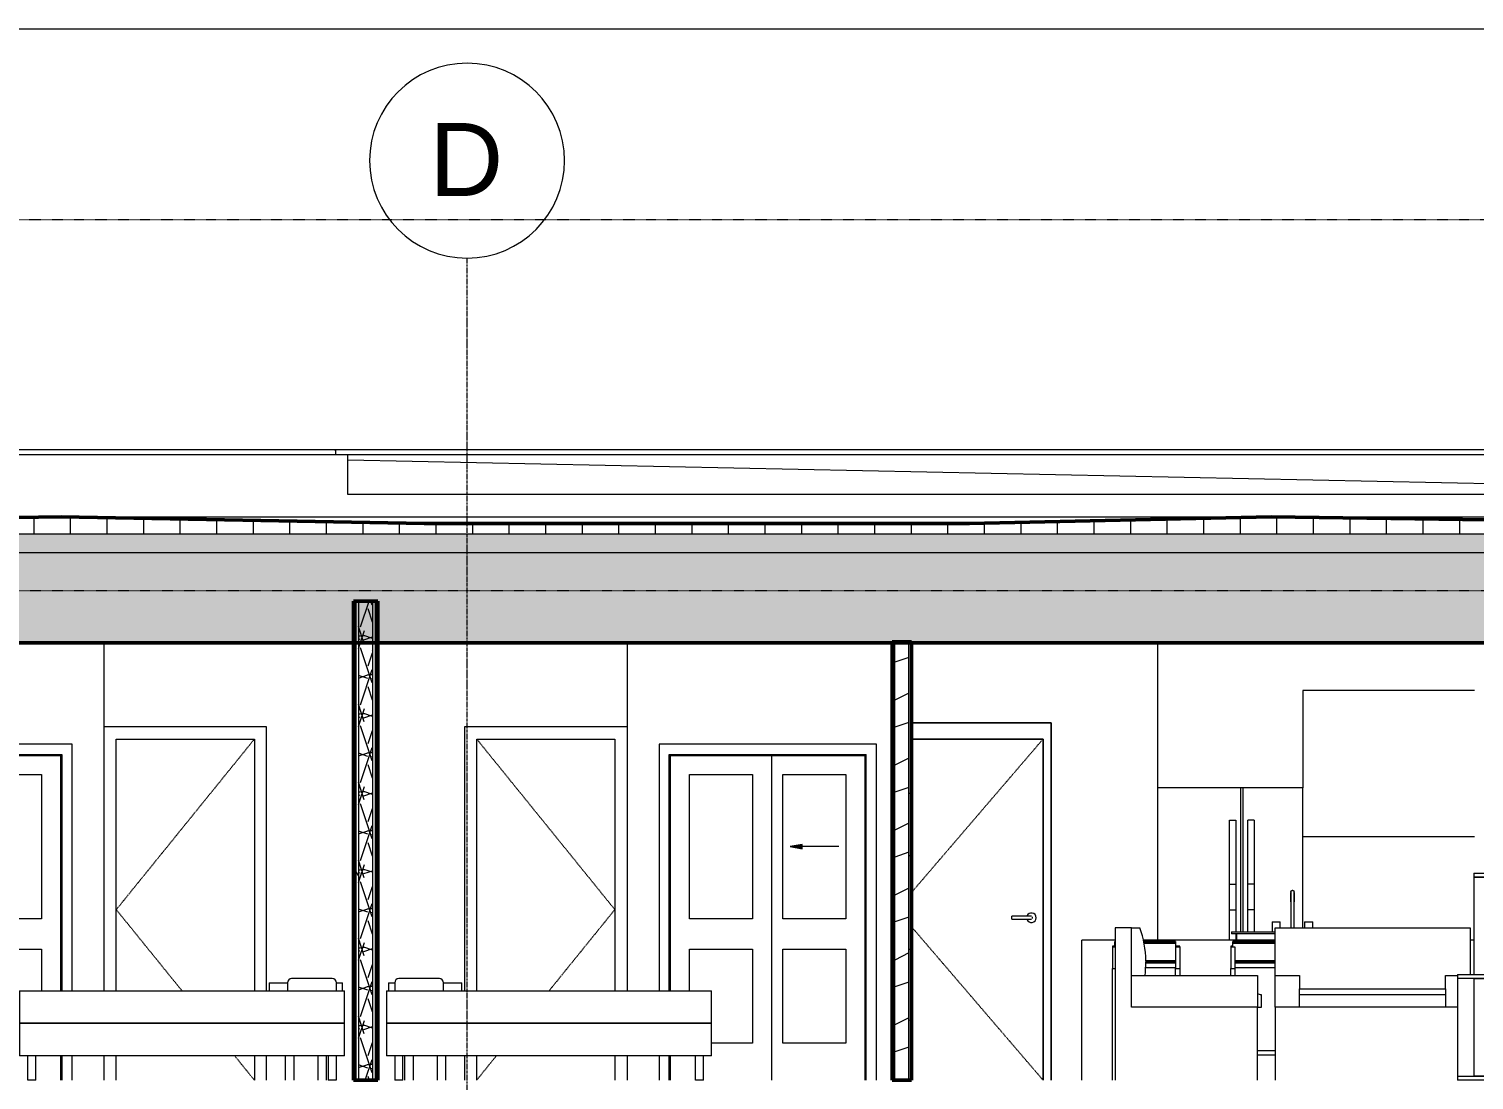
# Model space of a CAD drawing. Header units: inches. Extents: x -4169 to 1833, y -300 to 585.
# Drawn here: x 361.7 to 717.5, y 268 to 527 of the extents above; entities that cross this region are included whole.
import ezdxf

# ---------------------------------------------------------------- set-up
doc = ezdxf.new("R2010")
doc.units = ezdxf.units.IN
doc.header["$MEASUREMENT"] = 0
for name, pattern in [('Aligning Line 1_8_', [0.25, 0.125, -0.125]), ('Dash 1_16_', [0.125, 0.0625, -0.0625]), ('Grid Line 1_2_', [0.875, 0.5, -0.125, 0.125, -0.125])]:
    doc.linetypes.add(name, pattern=pattern)
for name, color, linetype, lineweight in [('0-4', 7, 'Continuous', 9), ('0-7', 130, 'Continuous', 5), ('A-DETL-GENF-1', 92, 'Continuous', 13), ('A-DETL-GENF-2', 7, 'Continuous', 9), ('A-DOOR-3', 7, 'Continuous', 9), ('A-DOOR-4', 7, 'Dash 1_16_', 9), ('A-DOOR-FRAM-1', 7, 'Continuous', 9), ('A-FLOR-LEVL-1', 51, 'Grid Line 1_2_', 9), ('A-ROOF', 132, 'Continuous', 13), ('A-ROOF-1', 132, 'Continuous', 50), ('A-ROOF-PATT-1', 132, 'Continuous', 9), ('A-WALL', 113, 'Continuous', 13), ('A-WALL-1', 250, 'Continuous', 50), ('A-WALL-2', 10, 'Continuous', 13), ('A-WALL-PATT-1', 7, 'Continuous', 9), ('A-WALL-PATT-2', 253, 'Continuous', 9), ('G-ANNO-SYMB', 111, 'Aligning Line 1_8_', 9), ('G-ANNO-SYMB-1', 254, 'Aligning Line 1_8_', 9), ('G-ANNO-SYMB-2', 147, 'Aligning Line 1_8_', 9), ('I-FURN', 30, 'Continuous', 9), ('I-FURN-1', 7, 'Continuous', 9), ('I-WALL-1', 250, 'Continuous', 50), ('I-WALL-2', 10, 'Continuous', 13), ('P-SANR-FIXT-1', 7, 'Continuous', 9), ('Q-CASE-1', 7, 'Continuous', 9), ('Q-SPCQ-1', 7, 'Continuous', 9), ('S-GRID-1', 1, 'Grid Line 1_2_', 9), ('S-GRID-IDEN', 1, 'Continuous', 9)]:
    doc.layers.add(name, color=color, linetype=linetype, lineweight=lineweight)
doc.styles.add('Arial_1', font='arial.ttf', dxfattribs={"height": 18})
pattern_1 = [(0, (-10964.796, 146.633), (30.72, 7.68), [1.267, -21.773, 1.267, -21.773, -122.88]), (0, (-10964.796, 146.633), (30.72, 7.68), [-46.08, 1.267, -44.813, 1.267, -21.773, -53.76]), (0, (-10964.796, 146.633), (30.72, 7.68), [-115.2, 1.267, -14.093, 1.267, -37.133]), (120, (-10953.276, 150.473), (-22.01108, 22.7643), [1.267, -21.773, 1.267, -21.773, -122.88]), (120, (-10953.276, 150.473), (-22.01108, 22.7643), [-46.08, 1.267, -44.813, 1.267, -21.773, -53.76]), (120, (-10953.276, 150.473), (-22.01108, 22.7643), [-115.2, 1.267, -14.093, 1.267, -37.133]), (240, (-10949.436, 165.833), (-8.70892, -30.4443), [1.267, -21.773, 1.267, -21.773, -122.88]), (240, (-10949.436, 165.833), (-8.70892, -30.4443), [-46.08, 1.267, -44.813, 1.267, -21.773, -53.76]), (240, (-10949.436, 165.833), (-8.70892, -30.4443), [-115.2, 1.267, -14.093, 1.267, -37.133])]

# ---------------------------------------------------------------- blocks, each defined once
blk = doc.blocks.new('CTR - 2nd Phase_rvt-2-BUILDING SECTION - EAST_WEST - LOOKING SOUTH')
at = {"layer": 'A-FLOR-LEVL-1'}
blk.add_line((-12558.48, 398), (-9609.49, 398), dxfattribs=at)
at = {"layer": 'G-ANNO-SYMB-1'}
for p, q in [((-12461.76, 526.95), (-9706.21, 526.95)), ((-12461.76, 388.59), (-9706.21, 388.59))]:
    blk.add_line(p, q, dxfattribs=at)
blk = doc.blocks.new('Single-Flush - 34_ x 84_-V87-BUILDING SECTION - EAST_WEST - LOOKING SOUTH')
at = {"layer": 'A-DOOR-4'}
for p, q in [((-10865.56, 352), (-10899.56, 310)), ((-10883.37, 290), (-10899.56, 310)), ((-10865.56, 268), (-10870.42, 274))]:
    blk.add_line(p, q, dxfattribs=at)
at = {"layer": 'A-DOOR-FRAM-1'}
for p, q in [((-10862.56, 355), (-10902.56, 355)), ((-10862.56, 290), (-10862.56, 355)), ((-10899.56, 290), (-10899.56, 352)), ((-10899.56, 352), (-10865.56, 352)), ((-10865.56, 352), (-10865.56, 290)), ((-10899.56, 268), (-10899.56, 274)), ((-10865.56, 274), (-10865.56, 268)), ((-10862.56, 268), (-10862.56, 274))]:
    blk.add_line(p, q, dxfattribs=at)
blk = doc.blocks.new('Bed-Standard - King 78_ x 80_-V89-BUILDING SECTION - EAST_WEST - LOOKING SOUTH')
at = {"layer": 'I-FURN-1'}
for p, q in [((-11143.19, 292), (-11143.19, 290)), ((-11132.19, 293), (-11142.19, 293)), ((-11131.19, 290), (-11131.19, 292)), ((-11209.19, 290), (-11209.19, 282)), ((-11209.19, 290), (-11208.19, 290)), ((-11208.19, 290), (-11130.19, 290)), ((-11130.19, 290), (-11129.19, 290)), ((-11129.19, 282), (-11129.19, 290)), ((-11209.19, 282), (-11209.19, 274)), ((-11209.19, 282), (-11208.19, 282)), ((-11208.19, 282), (-11209.19, 282)), ((-11208.19, 282), (-11130.19, 282)), ((-11130.19, 282), (-11208.19, 282)), ((-11130.19, 282), (-11129.19, 282)), ((-11129.19, 282), (-11130.19, 282)), ((-11129.19, 274), (-11129.19, 282)), ((-11208.19, 274), (-11209.19, 274)), ((-11130.19, 274), (-11208.19, 274)), ((-11207.19, 274), (-11207.19, 268)), ((-11207.19, 274), (-11207.19, 268)), ((-11205.19, 268), (-11205.19, 274)), ((-11205.19, 268), (-11205.19, 274)), ((-11133.19, 274), (-11133.19, 268)), ((-11133.19, 274), (-11133.19, 268)), ((-11131.19, 268), (-11131.19, 274)), ((-11131.19, 268), (-11131.19, 274)), ((-11129.19, 274), (-11130.19, 274)), ((-11206.19, 268), (-11207.16, 268)), ((-11205.21, 268), (-11206.19, 268)), ((-11132.19, 268), (-11133.16, 268)), ((-11131.21, 268), (-11132.19, 268))]:
    blk.add_line(p, q, dxfattribs=at)
for centre, start, end in [((-11142.19, 292), 90, 180), ((-11132.19, 292), 0, 90)]:
    blk.add_arc(centre, 1, start, end, dxfattribs=at)
blk = doc.blocks.new('Table-Night Stand - 18_ x 18_ x 24_-V90-BUILDING SECTION - EAST_WEST - LOOKING SOUTH')
at = {"layer": 'I-FURN-1'}
for p, q in [((-11147.69, 292), (-11143.19, 292)), ((-11147.69, 292), (-11147.69, 290)), ((-11131.19, 292), (-11129.69, 292)), ((-11129.69, 290), (-11129.69, 292)), ((-11143.69, 268), (-11143.69, 274)), ((-11141.69, 274), (-11141.69, 268)), ((-11135.69, 268), (-11135.69, 274)), ((-11133.69, 274), (-11133.69, 268))]:
    blk.add_line(p, q, dxfattribs=at)
blk = doc.blocks.new('Single-Flush - 34_ x 84_-V92-BUILDING SECTION - EAST_WEST - LOOKING SOUTH')
at = {"layer": 'A-DOOR-4'}
for p, q in [((-10810.81, 352), (-10776.81, 310)), ((-10793, 290), (-10776.81, 310)), ((-10810.81, 268), (-10805.96, 274))]:
    blk.add_line(p, q, dxfattribs=at)
at = {"layer": 'A-DOOR-FRAM-1'}
for p, q in [((-10773.81, 355), (-10813.81, 355)), ((-10813.81, 355), (-10813.81, 290)), ((-10810.81, 290), (-10810.81, 352)), ((-10810.81, 352), (-10776.81, 352)), ((-10776.81, 352), (-10776.81, 290)), ((-10813.81, 274), (-10813.81, 268)), ((-10810.81, 268), (-10810.81, 274)), ((-10776.81, 274), (-10776.81, 268))]:
    blk.add_line(p, q, dxfattribs=at)
blk = doc.blocks.new('Bed-Standard - King 78_ x 80_-V85-BUILDING SECTION - EAST_WEST - LOOKING SOUTH')
at = {"layer": 'I-FURN-1'}
for p, q in [((-10332.59, 25), (-10342.59, 25)), ((-10345.59, 22), (-10345.59, 14)), ((-10345.59, 22), (-10344.59, 22)), ((-10344.59, 22), (-10266.59, 22)), ((-10343.59, 24), (-10343.59, 22)), ((-10331.59, 22), (-10331.59, 24)), ((-10266.59, 22), (-10265.59, 22)), ((-10265.59, 14), (-10265.59, 22)), ((-10345.59, 14), (-10345.59, 6)), ((-10345.59, 14), (-10344.59, 14)), ((-10344.59, 14), (-10345.59, 14)), ((-10344.59, 14), (-10266.59, 14)), ((-10266.59, 14), (-10344.59, 14)), ((-10266.59, 14), (-10265.59, 14)), ((-10265.59, 14), (-10266.59, 14)), ((-10265.59, 6), (-10265.59, 14)), ((-10344.59, 6), (-10345.59, 6)), ((-10266.59, 6), (-10344.59, 6)), ((-10343.59, 6), (-10343.59, 0)), ((-10343.59, 6), (-10343.59, 0)), ((-10341.59, 0), (-10341.59, 6)), ((-10341.59, 0), (-10341.59, 6)), ((-10269.59, 6), (-10269.59, 0)), ((-10269.59, 6), (-10269.59, 0)), ((-10267.59, 0), (-10267.59, 6)), ((-10267.59, 0), (-10267.59, 6)), ((-10265.59, 6), (-10266.59, 6)), ((-10342.59, 0), (-10343.56, 0)), ((-10341.61, 0), (-10342.59, 0)), ((-10268.59, 0), (-10269.56, 0)), ((-10267.61, 0), (-10268.59, 0))]:
    blk.add_line(p, q, dxfattribs=at)
for centre, start, end in [((-10342.59, 24), 90, 180), ((-10332.59, 24), 360, 90)]:
    blk.add_arc(centre, 1, start, end, dxfattribs=at)
blk = doc.blocks.new('Table-Night Stand - 18_ x 18_ x 24_-V86-BUILDING SECTION - EAST_WEST - LOOKING SOUTH')
at = {"layer": 'I-FURN-1'}
for p, q in [((-10345.09, 24), (-10343.59, 24)), ((-10345.09, 24), (-10345.09, 22)), ((-10331.59, 24), (-10327.09, 24)), ((-10327.09, 22), (-10327.09, 24)), ((-10341.09, 0), (-10341.09, 6)), ((-10339.09, 6), (-10339.09, 0)), ((-10333.09, 0), (-10333.09, 6)), ((-10331.09, 6), (-10331.09, 0))]:
    blk.add_line(p, q, dxfattribs=at)
blk = doc.blocks.new('FOLDING_SLIDING CLOSET - 48_ x 80_-V98-BUILDING SECTION - EAST_WEST - LOOKING SOUTH')
at = {"layer": 'A-DETL-GENF-1'}
blk.add_hatch(color=256, dxfattribs=at).paths.add_polyline_path([(-10945.73, 325), (-10942.71, 325.53), (-10945.73, 326.06)], flags=0)
at = {"layer": 'A-DETL-GENF-2'}
for p, q in [((-10954.71, 325.53), (-10942.71, 325.53)), ((-10945.73, 326.06), (-10942.71, 325.53)), ((-10945.73, 325), (-10945.73, 326.06)), ((-10942.71, 325.53), (-10945.73, 325))]:
    blk.add_line(p, q, dxfattribs=at)
at = {"layer": 'A-DOOR-3'}
for p, q in [((-10963.96, 350.75), (-10963.96, 268)), ((-10910.46, 350.75), (-10963.96, 350.75)), ((-10910.46, 290), (-10910.46, 350.75)), ((-10961.46, 348.25), (-10961.46, 268)), ((-10961.46, 348.25), (-10912.96, 348.25)), ((-10913.21, 348), (-10938.21, 348)), ((-10938.21, 348), (-10938.21, 268)), ((-10913.21, 290), (-10913.21, 348)), ((-10912.96, 348.25), (-10912.96, 290)), ((-10956.46, 307.75), (-10956.46, 343.31)), ((-10956.46, 343.31), (-10940.96, 343.31)), ((-10940.96, 343.31), (-10940.96, 307.75)), ((-10933.46, 307.75), (-10933.46, 343.31)), ((-10933.46, 343.31), (-10917.96, 343.31)), ((-10917.96, 343.31), (-10917.96, 307.75)), ((-10940.96, 307.75), (-10956.46, 307.75)), ((-10917.96, 307.75), (-10933.46, 307.75)), ((-10956.46, 277.12), (-10956.46, 300.25)), ((-10956.46, 300.25), (-10940.96, 300.25)), ((-10940.96, 300.25), (-10940.96, 277.12)), ((-10933.46, 277.12), (-10933.46, 300.25)), ((-10933.46, 300.25), (-10917.96, 300.25)), ((-10917.96, 300.25), (-10917.96, 290)), ((-10940.96, 277.12), (-10956.46, 277.12)), ((-10923.38, 277.12), (-10933.46, 277.12)), ((-10913.21, 268), (-10913.21, 274)), ((-10912.96, 274), (-10912.96, 268)), ((-10910.46, 268), (-10910.46, 274))]:
    blk.add_line(p, q, dxfattribs=at)
at = {"layer": 'A-DOOR-FRAM-1'}
for p, q in [((-10961.21, 348), (-10961.21, 268)), ((-10961.21, 348), (-10913.21, 348)), ((-10913.21, 348), (-10913.21, 290)), ((-10913.21, 274), (-10913.21, 268))]:
    blk.add_line(p, q, dxfattribs=at)
blk = doc.blocks.new('FOLDING_SLIDING CLOSET - 48_ x 80_-V99-BUILDING SECTION - EAST_WEST - LOOKING SOUTH')
at = {"layer": 'A-DETL-GENF-1'}
blk.add_hatch(color=256, dxfattribs=at).paths.add_polyline_path([(-10730.65, 325), (-10730.65, 326.06), (-10733.66, 325.53)], flags=0)
at = {"layer": 'A-DETL-GENF-2'}
for p, q in [((-10730.65, 326.06), (-10733.66, 325.53)), ((-10721.66, 325.53), (-10733.66, 325.53)), ((-10733.66, 325.53), (-10730.65, 325)), ((-10730.65, 325), (-10730.65, 326.06))]:
    blk.add_line(p, q, dxfattribs=at)
at = {"layer": 'A-DOOR-3'}
for p, q in [((-10712.41, 350.75), (-10765.91, 350.75)), ((-10765.91, 350.75), (-10765.91, 290)), ((-10712.41, 268), (-10712.41, 350.75)), ((-10763.41, 290), (-10763.41, 348.25)), ((-10763.41, 348.25), (-10714.91, 348.25)), ((-10763.16, 348), (-10763.16, 290)), ((-10738.16, 348), (-10763.16, 348)), ((-10738.16, 268), (-10738.16, 348)), ((-10714.91, 268), (-10714.91, 348.25)), ((-10758.41, 343.31), (-10742.91, 343.31)), ((-10758.41, 307.75), (-10758.41, 343.31)), ((-10742.91, 343.31), (-10742.91, 307.75)), ((-10735.41, 343.31), (-10719.91, 343.31)), ((-10735.41, 307.75), (-10735.41, 343.31)), ((-10719.91, 343.31), (-10719.91, 307.75)), ((-10742.91, 307.75), (-10758.41, 307.75)), ((-10719.91, 307.75), (-10735.41, 307.75)), ((-10758.41, 300.25), (-10742.91, 300.25)), ((-10758.41, 290), (-10758.41, 300.25)), ((-10742.91, 300.25), (-10742.91, 277.12)), ((-10735.41, 300.25), (-10719.91, 300.25)), ((-10735.41, 277.12), (-10735.41, 300.25)), ((-10719.91, 300.25), (-10719.91, 277.12)), ((-10765.91, 274), (-10765.91, 268)), ((-10763.41, 268), (-10763.41, 274)), ((-10763.16, 274), (-10763.16, 268)), ((-10742.91, 277.12), (-10753, 277.12)), ((-10719.91, 277.12), (-10735.41, 277.12))]:
    blk.add_line(p, q, dxfattribs=at)
at = {"layer": 'A-DOOR-FRAM-1'}
for p, q in [((-10763.16, 290), (-10763.16, 348)), ((-10763.16, 348), (-10715.16, 348)), ((-10715.16, 268), (-10715.16, 348)), ((-10763.16, 268), (-10763.16, 274))]:
    blk.add_line(p, q, dxfattribs=at)
blk = doc.blocks.new('OD_CW_Base Cabinet - OD_CW_Base Cabinet-V132-BUILDING SECTION - EAST_WEST - LOOKING SOUTH')
at = {"layer": 'Q-CASE-1'}
for p, q in [((-10661.79, 268), (-10661.79, 302.5)), ((-10653.59, 302.5), (-10661.79, 302.5)), ((-10614.26, 302.5), (-10646.69, 302.5)), ((-10565.31, 302.5), (-10566.26, 302.5))]:
    blk.add_line(p, q, dxfattribs=at)
blk = doc.blocks.new('Refrigerator_-_Side-by-Side_6047 - 36_ X 30_-V124-BUILDING SECTION - EAST_WEST - LOOKING SOUTH')
at = {"layer": 'Q-SPCQ-1'}
for p, q in [((-10643.19, 208), (-10643.19, 170.5)), ((-10622.69, 208), (-10643.19, 208)), ((-10622.19, 208), (-10622.69, 208)), ((-10622.69, 172.5), (-10622.69, 208)), ((-10622.19, 208), (-10622.19, 172.5)), ((-10607.44, 208), (-10622.19, 208)), ((-10607.44, 173.5), (-10607.44, 208)), ((-10625.47, 184.29), (-10625.47, 200)), ((-10625.47, 200), (-10623.95, 200)), ((-10623.95, 200), (-10623.95, 184.29)), ((-10620.93, 184.29), (-10620.93, 200)), ((-10619.41, 200), (-10620.93, 200)), ((-10619.41, 200), (-10619.41, 184.29)), ((-10625.47, 177.94), (-10625.47, 184.29)), ((-10625.47, 184.29), (-10623.95, 184.29)), ((-10623.95, 184.29), (-10623.95, 177.94)), ((-10620.93, 177.94), (-10620.93, 184.29)), ((-10619.41, 184.29), (-10620.93, 184.29)), ((-10619.41, 184.29), (-10619.41, 177.94)), ((-10625.47, 170.5), (-10625.47, 177.94)), ((-10625.47, 177.94), (-10623.95, 177.94)), ((-10623.95, 177.94), (-10623.95, 172.5)), ((-10620.93, 172.5), (-10620.93, 177.94)), ((-10619.41, 177.94), (-10620.93, 177.94)), ((-10619.41, 177.94), (-10619.41, 172.5)), ((-10623.95, 172), (-10623.95, 170.5))]:
    blk.add_line(p, q, dxfattribs=at)
blk = doc.blocks.new('Sink Kitchen-Single - 30_ x 21_-V125-BUILDING SECTION - EAST_WEST - LOOKING SOUTH')
at = {"layer": 'P-SANR-FIXT-1'}
for p, q in [((-10610.34, 179.88), (-10610.34, 173.5)), ((-10610.34, 179.88), (-10610.34, 178.5)), ((-10610.33, 178.5), (-10610.33, 178.5)), ((-10609.6, 178.5), (-10609.6, 178.5)), ((-10609.59, 173.5), (-10609.59, 179.88)), ((-10609.59, 178.5), (-10609.59, 179.88)), ((-10614.97, 175), (-10614.97, 172.5)), ((-10614.97, 175), (-10612.97, 175)), ((-10612.97, 173.5), (-10612.97, 175)), ((-10606.97, 175), (-10606.97, 173.5)), ((-10606.97, 175), (-10604.97, 175)), ((-10604.97, 173.5), (-10604.97, 175)), ((-10624.97, 172.5), (-10614.26, 172.5)), ((-10624.97, 172.5), (-10624.97, 172)), ((-10614.26, 172), (-10624.97, 172)), ((-10623.72, 172), (-10623.72, 170.5))]:
    blk.add_line(p, q, dxfattribs=at)
at = {"layer": 'P-SANR-FIXT-1', "flags": 128}
for points in [[(-10610.34, 182.38), (-10610.34, 182.39), (-10610.34, 182.4), (-10610.34, 182.42), (-10610.34, 182.43), (-10610.34, 182.45), (-10610.33, 182.46), (-10610.33, 182.48), (-10610.32, 182.49), (-10610.32, 182.51), (-10610.31, 182.52), (-10610.31, 182.53), (-10610.3, 182.55), (-10610.29, 182.56), (-10610.29, 182.57), (-10610.28, 182.59), (-10610.27, 182.6), (-10610.26, 182.61), (-10610.25, 182.62), (-10610.24, 182.63), (-10610.23, 182.64), (-10610.22, 182.65), (-10610.21, 182.66), (-10610.2, 182.67), (-10610.18, 182.68), (-10610.17, 182.69), (-10610.16, 182.7), (-10610.14, 182.71), (-10610.13, 182.71), (-10610.12, 182.72), (-10610.1, 182.72), (-10610.09, 182.73), (-10610.08, 182.73), (-10610.06, 182.74), (-10610.05, 182.74), (-10610.03, 182.74), (-10610.02, 182.75), (-10610, 182.75), (-10609.99, 182.75), (-10609.97, 182.75), (-10609.97, 182.75)], [(-10610.34, 182.38), (-10610.34, 182.37), (-10610.34, 182.37), (-10610.34, 182.36), (-10610.34, 182.34), (-10610.34, 182.33), (-10610.34, 182.3), (-10610.34, 182.28), (-10610.34, 182.25), (-10610.34, 182.21), (-10610.34, 182.18), (-10610.34, 182.14), (-10610.34, 182.09), (-10610.34, 182.04), (-10610.34, 181.99), (-10610.34, 181.94), (-10610.34, 181.88), (-10610.34, 181.82), (-10610.34, 181.75), (-10610.34, 181.69), (-10610.34, 181.62), (-10610.34, 181.54), (-10610.34, 181.47), (-10610.34, 181.39), (-10610.34, 181.31), (-10610.34, 181.23), (-10610.34, 181.14), (-10610.34, 181.05), (-10610.34, 180.96), (-10610.34, 180.87), (-10610.34, 180.78), (-10610.34, 180.69), (-10610.34, 180.59), (-10610.34, 180.5), (-10610.34, 180.4), (-10610.34, 180.3), (-10610.34, 180.2), (-10610.34, 180.1), (-10610.34, 180), (-10610.34, 179.9), (-10610.34, 179.88)], [(-10610.34, 182.3), (-10610.34, 182.32), (-10610.34, 182.34), (-10610.34, 182.35), (-10610.34, 182.36), (-10610.34, 182.37), (-10610.34, 182.37)], [(-10610.34, 179.88), (-10610.34, 179.97), (-10610.34, 180.07), (-10610.34, 180.17), (-10610.34, 180.27), (-10610.34, 180.37), (-10610.34, 180.47), (-10610.34, 180.57), (-10610.34, 180.66), (-10610.34, 180.76), (-10610.34, 180.85), (-10610.34, 180.94), (-10610.34, 181.03), (-10610.34, 181.12), (-10610.34, 181.2), (-10610.34, 181.29), (-10610.34, 181.37), (-10610.34, 181.45), (-10610.34, 181.52), (-10610.34, 181.6), (-10610.34, 181.67), (-10610.34, 181.74), (-10610.34, 181.8), (-10610.34, 181.86), (-10610.34, 181.92), (-10610.34, 181.98), (-10610.34, 182.03), (-10610.34, 182.08), (-10610.34, 182.13), (-10610.34, 182.17)], [(-10609.97, 182.75), (-10609.95, 182.75), (-10609.94, 182.75), (-10609.92, 182.75), (-10609.91, 182.75), (-10609.89, 182.74), (-10609.88, 182.74), (-10609.86, 182.74), (-10609.85, 182.73), (-10609.84, 182.73), (-10609.82, 182.72), (-10609.81, 182.71), (-10609.79, 182.71), (-10609.78, 182.7), (-10609.77, 182.69), (-10609.76, 182.68), (-10609.74, 182.68), (-10609.73, 182.67), (-10609.72, 182.66), (-10609.71, 182.65), (-10609.7, 182.64), (-10609.69, 182.63), (-10609.68, 182.61), (-10609.67, 182.6), (-10609.66, 182.59), (-10609.65, 182.58), (-10609.64, 182.56), (-10609.64, 182.55), (-10609.63, 182.54), (-10609.62, 182.52), (-10609.62, 182.51), (-10609.61, 182.5), (-10609.61, 182.48), (-10609.6, 182.47), (-10609.6, 182.45), (-10609.6, 182.44), (-10609.6, 182.42), (-10609.59, 182.41), (-10609.59, 182.39), (-10609.59, 182.38), (-10609.59, 182.38)], [(-10609.59, 179.88), (-10609.59, 179.97), (-10609.59, 180.07), (-10609.59, 180.17), (-10609.59, 180.27), (-10609.59, 180.37), (-10609.59, 180.47), (-10609.59, 180.57), (-10609.59, 180.66), (-10609.59, 180.76), (-10609.59, 180.85), (-10609.59, 180.94), (-10609.59, 181.03), (-10609.59, 181.12), (-10609.59, 181.2), (-10609.59, 181.29), (-10609.59, 181.37), (-10609.59, 181.45), (-10609.59, 181.52), (-10609.59, 181.6), (-10609.59, 181.67), (-10609.59, 181.74), (-10609.59, 181.8), (-10609.59, 181.86), (-10609.59, 181.92), (-10609.59, 181.98), (-10609.59, 182.03), (-10609.59, 182.08), (-10609.59, 182.13), (-10609.59, 182.17), (-10609.59, 182.21), (-10609.59, 182.24), (-10609.59, 182.27), (-10609.59, 182.3), (-10609.59, 182.32), (-10609.59, 182.34), (-10609.59, 182.35), (-10609.59, 182.36), (-10609.59, 182.37), (-10609.59, 182.37), (-10609.59, 182.38)], [(-10609.59, 182.37), (-10609.59, 182.37), (-10609.59, 182.36), (-10609.59, 182.34), (-10609.59, 182.33), (-10609.59, 182.3), (-10609.59, 182.28)], [(-10609.59, 182.14), (-10609.59, 182.09), (-10609.59, 182.04), (-10609.59, 181.99), (-10609.59, 181.94), (-10609.59, 181.88), (-10609.59, 181.82), (-10609.59, 181.75), (-10609.59, 181.69), (-10609.59, 181.62), (-10609.59, 181.54), (-10609.59, 181.47), (-10609.59, 181.39), (-10609.59, 181.31), (-10609.59, 181.23), (-10609.59, 181.14), (-10609.59, 181.05), (-10609.59, 180.96), (-10609.59, 180.87), (-10609.59, 180.78), (-10609.59, 180.69), (-10609.59, 180.59), (-10609.59, 180.5), (-10609.59, 180.4), (-10609.59, 180.3), (-10609.59, 180.2), (-10609.59, 180.1), (-10609.59, 180), (-10609.59, 179.9), (-10609.59, 179.88)]]:
    blk.add_lwpolyline(points, dxfattribs=at)
blk = doc.blocks.new('Bar_Stool_6722_1_ - Bar_Stool_6722_1_-V133-BUILDING SECTION - EAST_WEST - LOOKING SOUTH')
at = {"layer": 'I-FURN-1'}
for p, q in [((-10654.24, 301.01), (-10654.24, 300.84)), ((-10653.74, 301.01), (-10654.24, 301.01)), ((-10654.24, 300.84), (-10653.59, 300.84)), ((-10654.24, 300.84), (-10654.24, 295.5)), ((-10653.59, 302.12), (-10653.74, 302.12)), ((-10653.74, 301.98), (-10653.74, 302.12)), ((-10653.74, 301.73), (-10653.74, 301.98)), ((-10653.74, 301.98), (-10653.59, 301.98)), ((-10653.74, 300.84), (-10653.74, 301.73)), ((-10653.74, 301.73), (-10653.59, 301.73)), ((-10638.74, 302.12), (-10646.62, 302.12)), ((-10646.6, 301.98), (-10638.74, 301.98)), ((-10646.55, 301.73), (-10638.74, 301.73)), ((-10638.74, 302.12), (-10638.74, 301.98)), ((-10638.74, 301.98), (-10638.74, 301.73)), ((-10638.74, 301.73), (-10638.74, 300.84)), ((-10637.74, 301.01), (-10638.74, 301.01)), ((-10638.74, 300.84), (-10637.74, 300.84)), ((-10638.74, 300.84), (-10638.74, 295.5)), ((-10637.74, 300.84), (-10637.74, 301.01)), ((-10637.74, 300.84), (-10637.74, 295.5)), ((-10654.24, 295.5), (-10653.59, 295.5)), ((-10654.24, 268), (-10654.24, 295.5)), ((-10646.15, 295.75), (-10638.74, 295.75)), ((-10646.1, 296.86), (-10638.74, 296.86)), ((-10646.09, 297.46), (-10638.74, 297.46)), ((-10638.74, 297.04), (-10646.09, 297.04)), ((-10638.74, 295.5), (-10637.74, 295.5)), ((-10638.74, 293.75), (-10638.74, 295.5)), ((-10637.74, 295.5), (-10637.74, 293.75))]:
    blk.add_line(p, q, dxfattribs=at)
blk = doc.blocks.new('Bar_Stool_6722_1_ - Bar_Stool_6722_1_-V127-BUILDING SECTION - EAST_WEST - LOOKING SOUTH')
at = {"layer": 'I-FURN-1'}
for p, q in [((-10625.12, 169.01), (-10625.12, 168.84)), ((-10624.62, 169.01), (-10625.12, 169.01)), ((-10625.12, 168.84), (-10624.12, 168.84)), ((-10625.12, 168.84), (-10625.12, 163.5)), ((-10614.26, 170.12), (-10624.62, 170.12)), ((-10624.62, 169.98), (-10624.62, 170.12)), ((-10624.62, 169.73), (-10624.62, 169.98)), ((-10624.62, 169.98), (-10614.26, 169.98)), ((-10624.62, 168.84), (-10624.62, 169.73)), ((-10624.62, 169.73), (-10614.26, 169.73)), ((-10624.12, 168.84), (-10624.12, 163.5)), ((-10624.12, 165.46), (-10614.26, 165.46)), ((-10614.26, 165.04), (-10624.12, 165.04)), ((-10624.12, 164.86), (-10614.26, 164.86)), ((-10624.12, 163.75), (-10614.26, 163.75)), ((-10625.12, 163.5), (-10624.12, 163.5)), ((-10625.12, 161.75), (-10625.12, 163.5)), ((-10624.12, 163.5), (-10624.12, 161.75)), ((-10614.26, 143.22), (-10618.59, 143.22)), ((-10618.59, 142.22), (-10614.26, 142.22))]:
    blk.add_line(p, q, dxfattribs=at)
blk = doc.blocks.new('OD_CW_Upper Cabinet - OD_CW_Upper Cabinet-1916511-BUILDING SECTION - EAST_WEST - LOOKING SOUTH')
at = {"layer": 'Q-CASE-1'}
for p, q in [((-10565.19, 232), (-10607.44, 232)), ((-10607.44, 232), (-10607.44, 208)), ((-10607.44, 196), (-10565.19, 196))]:
    blk.add_line(p, q, dxfattribs=at)
blk = doc.blocks.new('Entertainment_Center_14771 - Entertainment_Center_14771-V51-BUILDING SECTION - EAST_WEST - LOOKING SOUTH')
at = {"layer": 'I-FURN-1'}
for p, q in [((-10365.1, 63), (-10353.1, 63)), ((-10365.1, 63), (-10365.1, 62)), ((-10353.1, 62), (-10365.1, 62)), ((-10365.1, 62), (-10353.1, 62)), ((-10365.1, 62), (-10365.1, 38)), ((-10353.1, 62), (-10353.1, 63)), ((-10352.97, 63), (-10353.1, 63)), ((-10353.1, 63), (-10353.1, 62)), ((-10353.1, 38), (-10353.1, 62)), ((-10353.1, 62), (-10353.1, 38)), ((-10352.97, 63), (-10352.97, 62)), ((-10352.97, 62), (-10352.97, 38)), ((-10369.13, 36.87), (-10369.13, 35.87)), ((-10369.1, 38), (-10353.1, 38)), ((-10369.1, 38), (-10369.1, 37)), ((-10369.1, 37), (-10369.1, 13)), ((-10353.1, 37), (-10369.1, 37)), ((-10365.1, 37), (-10353.1, 37)), ((-10365.1, 37), (-10365.1, 13)), ((-10353.1, 37), (-10353.1, 38)), ((-10352.97, 38), (-10353.1, 38)), ((-10353.1, 38), (-10353.1, 37)), ((-10353.1, 13), (-10353.1, 37)), ((-10353.1, 37), (-10353.1, 13)), ((-10352.97, 38), (-10352.97, 37)), ((-10352.97, 37), (-10352.97, 13)), ((-10369.13, 14.12), (-10369.13, 13.12)), ((-10369.1, 13), (-10353.1, 13)), ((-10369.1, 13), (-10369.1, 12)), ((-10353.1, 12), (-10369.1, 12)), ((-10353.1, 13), (-10365.1, 13)), ((-10353.1, 12), (-10353.1, 13)), ((-10353.1, 13), (-10353.1, 12)), ((-10352.97, 12), (-10353.1, 12)), ((-10352.97, 13), (-10352.97, 12))]:
    blk.add_line(p, q, dxfattribs=at)
blk = doc.blocks.new('Couch-Both_Arms-Generic - 1-V78-BUILDING SECTION - EAST_WEST - LOOKING SOUTH')
at = {"layer": 'I-FURN'}
for p, q in [((-10087.32, 293.75), (-10087.32, 305.5)), ((-10087.32, 305.5), (-10085.32, 305.5)), ((-10083.82, 297.37), (-10083.82, 297.12)), ((-10087.32, 286), (-10087.32, 293.75)), ((-10087.32, 293.75), (-10056.32, 293.75)), ((-10056.32, 293.75), (-10056.32, 286)), ((-10055.32, 286), (-10055.32, 289)), ((-10056.32, 286), (-10087.32, 286)), ((-10056.32, 286), (-10055.32, 286))]:
    blk.add_line(p, q, dxfattribs=at)
for centre, radius, start, end in [((-10106.57, 297.37), 22.76, 0, 20.9198), ((-10131.33, 297.12), 47.51, 355.9252, 0), ((-10071.19, 205.74), 84.76, 79.2045, 79.889)]:
    blk.add_arc(centre, radius, start, end, dxfattribs=at)
at = {"layer": 'I-FURN-1'}
for p, q in [((-10091.32, 305.5), (-10091.32, 268)), ((-10087.32, 305.5), (-10091.32, 305.5)), ((-10056.32, 268), (-10056.32, 286))]:
    blk.add_line(p, q, dxfattribs=at)
blk = doc.blocks.new('Couch-Both_Arms-Generic - 2-V134-BUILDING SECTION - EAST_WEST - LOOKING SOUTH')
at = {"layer": 'I-FURN'}
for p, q in [((-10614.26, 293.75), (-10614.26, 305.5)), ((-10614.26, 305.5), (-10566.26, 305.5)), ((-10566.26, 305.5), (-10566.26, 294)), ((-10614.26, 286), (-10614.26, 293.75)), ((-10614.26, 293.75), (-10608.26, 293.75)), ((-10608.26, 293.75), (-10608.26, 290.5)), ((-10572.26, 290.5), (-10572.26, 293.75)), ((-10572.26, 293.75), (-10569.31, 293.75)), ((-10608.26, 286), (-10608.26, 290.5)), ((-10608.26, 290.5), (-10572.26, 290.5)), ((-10572.26, 289), (-10608.26, 289)), ((-10572.26, 290.5), (-10572.26, 286)), ((-10608.26, 286), (-10614.26, 286)), ((-10572.26, 286), (-10608.26, 286)), ((-10569.31, 286), (-10572.26, 286))]:
    blk.add_line(p, q, dxfattribs=at)
at = {"layer": 'I-FURN-1'}
blk.add_line((-10614.26, 286), (-10614.26, 268), dxfattribs=at)
blk = doc.blocks.new('CTR - 1st Phase - Unit Layouts_rvt-2-BUILDING SECTION - EAST_WEST - LOOKING SOUTH')
at = {"layer": 'A-WALL-PATT-1'}
h = blk.add_hatch(dxfattribs=at)
h.set_pattern_fill('FP_21', color=256, style=0, pattern_type=2)
h.set_pattern_definition(pattern_1)
h.paths.add_polyline_path([(-10707.91, 268), (-10707.91, 376), (-10708.54, 376), (-10708.54, 268)], flags=0)
h = blk.add_hatch(dxfattribs=at)
h.set_pattern_fill('FP_21', color=256, style=0, pattern_type=2)
h.set_pattern_definition(pattern_1)
h.paths.add_polyline_path([(-10703.79, 268), (-10703.79, 376), (-10704.41, 376), (-10704.41, 268)], flags=0)
at = {"layer": 'A-WALL-PATT-2'}
h = blk.add_hatch(dxfattribs=at)
h.set_pattern_fill('FP_24', color=256, style=0, pattern_type=2)
h.set_pattern_definition([(216.87, (-10958.398, 162.627), (47.980943, 31.987086), [7.997, -71.971]), (206.565, (-10948.802, 157.829), (-15.99371, -15.99413), [17.881, -17.881]), (198.435, (-10948.802, 149.832), (-31.98674, -15.99388), [10.115, -40.461])])
h.paths.add_polyline_path([(-10707.91, 268), (-10704.41, 268), (-10704.41, 376), (-10707.91, 376), (-10707.91, 274.68)], flags=0)
at = {"layer": 'A-WALL-1'}
for p, q in [((-10703.79, 376), (-10708.54, 376)), ((-10708.54, 376), (-10708.54, 268)), ((-10703.79, 268), (-10703.79, 376)), ((-10708.54, 268), (-10703.79, 268))]:
    blk.add_line(p, q, dxfattribs=at)
at = {"layer": 'A-WALL-2'}
for p, q in [((-10902.56, 290), (-10902.56, 375.7)), ((-10773.81, 375.7), (-10773.81, 290)), ((-10707.91, 268), (-10707.91, 376)), ((-10704.41, 268), (-10704.41, 376)), ((-10902.56, 268), (-10902.56, 274)), ((-10773.81, 274), (-10773.81, 268))]:
    blk.add_line(p, q, dxfattribs=at)
at = {"layer": '0-4'}
for name, p in [('OD_CW_Upper Cabinet - OD_CW_Upper Cabinet-1916511-BUILDING SECTION - EAST_WEST - LOOKING SOUTH', (0, 132)), ('Single-Flush - 34_ x 84_-V87-BUILDING SECTION - EAST_WEST - LOOKING SOUTH', (0, 0)), ('Single-Flush - 34_ x 84_-V92-BUILDING SECTION - EAST_WEST - LOOKING SOUTH', (0, 0)), ('FOLDING_SLIDING CLOSET - 48_ x 80_-V98-BUILDING SECTION - EAST_WEST - LOOKING SOUTH', (0, 0)), ('FOLDING_SLIDING CLOSET - 48_ x 80_-V99-BUILDING SECTION - EAST_WEST - LOOKING SOUTH', (0, 0)), ('Refrigerator_-_Side-by-Side_6047 - 36_ X 30_-V124-BUILDING SECTION - EAST_WEST - LOOKING SOUTH', (0, 132)), ('Entertainment_Center_14771 - Entertainment_Center_14771-V51-BUILDING SECTION - EAST_WEST - LOOKING SOUTH', (-200.21, 256)), ('Sink Kitchen-Single - 30_ x 21_-V125-BUILDING SECTION - EAST_WEST - LOOKING SOUTH', (0, 132)), ('OD_CW_Base Cabinet - OD_CW_Base Cabinet-V132-BUILDING SECTION - EAST_WEST - LOOKING SOUTH', (0, 0)), ('Couch-Both_Arms-Generic - 1-V78-BUILDING SECTION - EAST_WEST - LOOKING SOUTH', (-562.27, 0)), ('Couch-Both_Arms-Generic - 2-V134-BUILDING SECTION - EAST_WEST - LOOKING SOUTH', (0, 0)), ('Bar_Stool_6722_1_ - Bar_Stool_6722_1_-V133-BUILDING SECTION - EAST_WEST - LOOKING SOUTH', (0, 0)), ('Bar_Stool_6722_1_ - Bar_Stool_6722_1_-V127-BUILDING SECTION - EAST_WEST - LOOKING SOUTH', (0, 132)), ('Bed-Standard - King 78_ x 80_-V89-BUILDING SECTION - EAST_WEST - LOOKING SOUTH', (285.81, 0)), ('Table-Night Stand - 18_ x 18_ x 24_-V90-BUILDING SECTION - EAST_WEST - LOOKING SOUTH', (285.81, 0)), ('Bed-Standard - King 78_ x 80_-V85-BUILDING SECTION - EAST_WEST - LOOKING SOUTH', (-487.41, 268)), ('Table-Night Stand - 18_ x 18_ x 24_-V86-BUILDING SECTION - EAST_WEST - LOOKING SOUTH', (-487.41, 268))]:
    blk.add_blockref(name, p, dxfattribs=at)
blk = doc.blocks.new('CTR  - Topography_rvt-2-BUILDING SECTION - EAST_WEST - LOOKING SOUTH')
at = {"layer": 'G-ANNO-SYMB-2'}
blk.add_line((-12461.76, 480), (-9742.88, 480), dxfattribs=at)
blk = doc.blocks.new('HOLLOW METAL - UNIT DOOR-V159-BUILDING SECTION - EAST_WEST - LOOKING SOUTH')
at = {"layer": 'A-DOOR-3'}
for p, q in [((-10671.39, 352), (-10703.79, 352)), ((-10671.39, 268), (-10671.39, 352)), ((-10674.93, 308.39), (-10679.07, 308.39)), ((-10679.07, 308), (-10679.07, 308.39)), ((-10679.07, 307.61), (-10679.07, 308)), ((-10679.07, 307.61), (-10674.93, 307.61))]:
    blk.add_line(p, q, dxfattribs=at)
at = {"layer": 'A-DOOR-3', "flags": 128}
for points in [[(-10674.34, 308.39), (-10674.34, 308.39), (-10674.34, 308.39), (-10674.35, 308.39), (-10674.35, 308.39), (-10674.35, 308.39), (-10674.36, 308.39), (-10674.37, 308.39), (-10674.37, 308.39), (-10674.38, 308.39), (-10674.39, 308.39), (-10674.4, 308.39), (-10674.41, 308.39), (-10674.42, 308.39), (-10674.43, 308.39), (-10674.45, 308.39), (-10674.46, 308.39), (-10674.47, 308.39), (-10674.49, 308.39), (-10674.51, 308.39), (-10674.52, 308.39), (-10674.54, 308.39), (-10674.56, 308.39), (-10674.58, 308.39), (-10674.59, 308.39), (-10674.61, 308.39), (-10674.63, 308.39), (-10674.65, 308.39), (-10674.68, 308.39), (-10674.7, 308.39), (-10674.72, 308.39), (-10674.74, 308.39), (-10674.76, 308.39), (-10674.79, 308.39), (-10674.81, 308.39), (-10674.83, 308.39), (-10674.86, 308.39), (-10674.88, 308.39), (-10674.9, 308.39), (-10674.93, 308.39), (-10674.93, 308.39)], [(-10674.93, 307.61), (-10674.91, 307.61), (-10674.89, 307.61), (-10674.86, 307.61), (-10674.84, 307.61), (-10674.82, 307.61), (-10674.79, 307.61), (-10674.77, 307.61), (-10674.75, 307.61), (-10674.73, 307.61), (-10674.7, 307.61), (-10674.68, 307.61), (-10674.66, 307.61), (-10674.64, 307.61), (-10674.62, 307.61), (-10674.6, 307.61), (-10674.58, 307.61), (-10674.56, 307.61), (-10674.54, 307.61), (-10674.53, 307.61), (-10674.51, 307.61), (-10674.49, 307.61), (-10674.48, 307.61), (-10674.46, 307.61), (-10674.45, 307.61), (-10674.44, 307.61), (-10674.42, 307.61), (-10674.41, 307.61), (-10674.4, 307.61), (-10674.39, 307.61), (-10674.38, 307.61), (-10674.37, 307.61), (-10674.37, 307.61), (-10674.36, 307.61), (-10674.36, 307.61), (-10674.35, 307.61), (-10674.35, 307.61), (-10674.34, 307.61), (-10674.34, 307.61), (-10674.34, 307.61)]]:
    blk.add_lwpolyline(points, dxfattribs=at)
at = {"layer": 'A-DOOR-3'}
for centre, radius, start, end in [((-10674.24, 308), 1.18, 0, 160.3657), ((-10674.24, 308), 1.18, 199.5633, 0), ((-10674.34, 308), 0.394, 75, 90), ((-10674.34, 308), 0.394, 270, 285), ((-10674.34, 308), 0.394, 0, 30), ((-10674.34, 308), 0.394, 330, 0)]:
    blk.add_arc(centre, radius, start, end, dxfattribs=at)
at = {"layer": 'A-DOOR-4'}
for p, q in [((-10671.39, 352), (-10703.79, 314.2)), ((-10703.79, 305.8), (-10671.39, 268))]:
    blk.add_line(p, q, dxfattribs=at)
at = {"layer": 'A-DOOR-FRAM-1'}
for p, q in [((-10669.39, 356), (-10703.79, 356)), ((-10669.39, 268), (-10669.39, 356)), ((-10703.79, 352), (-10671.39, 352)), ((-10671.39, 352), (-10671.39, 268))]:
    blk.add_line(p, q, dxfattribs=at)
blk = doc.blocks.new('CTR - 1st Phase - Common Walls_rvt-2-BUILDING SECTION - EAST_WEST - LOOKING SOUTH')
at = {"layer": 'A-WALL-PATT-1'}
h = blk.add_hatch(dxfattribs=at)
h.set_pattern_fill('FP_21', color=256, style=0, pattern_type=2)
h.set_pattern_definition(pattern_1)
h.paths.add_polyline_path([(-10841.19, 268), (-10840.56, 268), (-10840.56, 386), (-10841.19, 386), (-10841.19, 274.68)], flags=0)
h = blk.add_hatch(dxfattribs=at)
h.set_pattern_fill('FP_21', color=256, style=0, pattern_type=2)
h.set_pattern_definition(pattern_1)
h.paths.add_polyline_path([(-10840.56, 268), (-10839.94, 268), (-10839.94, 386), (-10840.56, 386), (-10840.56, 274.68)], flags=0)
h = blk.add_hatch(dxfattribs=at)
h.set_pattern_fill('FP_21', color=256, style=0, pattern_type=2)
h.set_pattern_definition(pattern_1)
h.paths.add_polyline_path([(-10836.42, 268), (-10835.81, 268), (-10835.81, 386), (-10836.44, 386), (-10836.44, 268)], flags=0)
h = blk.add_hatch(dxfattribs=at)
h.set_pattern_fill('FP_21', color=256, style=0, pattern_type=2)
h.set_pattern_definition(pattern_1)
h.paths.add_polyline_path([(-10835.19, 268), (-10835.19, 386), (-10835.81, 386), (-10835.81, 268)], flags=0)
at = {"layer": 'A-WALL-PATT-2'}
h = blk.add_hatch(dxfattribs=at)
h.set_pattern_fill('FP_32', color=256, style=0, pattern_type=2)
h.set_pattern_definition([(161.57, (-10964.316, 147.113), (-3.839954, -1.54e-05), [0, -27.322, 3.034, 0]), (18.43, (-10965.276, 147.113), (-3.839954, 1.54e-05), [0, -27.322, 3.034, 0]), (108.43, (-10964.316, 147.113), (1.919622, -9.6005246), [9.106, -21.25]), (71.57, (-10965.276, 147.113), (1.919622, 9.6005246), [9.106, -21.25])])
h.paths.add_polyline_path([(-10836.44, 268), (-10836.44, 386), (-10839.94, 386), (-10839.94, 268)], flags=0)
at = {"layer": 'A-FLOR-LEVL-1'}
blk.add_line((-12558.48, 398), (-9609.49, 398), dxfattribs=at)
at = {"layer": 'A-WALL-2'}
for p, q in [((-10840.56, 386), (-10840.56, 268)), ((-10839.94, 386), (-10839.94, 268)), ((-10836.44, 386), (-10836.44, 268)), ((-10835.81, 386), (-10835.81, 268))]:
    blk.add_line(p, q, dxfattribs=at)
at = {"layer": 'G-ANNO-SYMB-2'}
for p, q in [((-12428.12, 526.95), (-9706.24, 526.95)), ((-12363.34, 526.95), (-9706.24, 526.95)), ((-12461.76, 480), (-9706.21, 480))]:
    blk.add_line(p, q, dxfattribs=at)
at = {"layer": 'I-WALL-1'}
for p, q in [((-10835.19, 386), (-10841.19, 386)), ((-10841.19, 386), (-10841.19, 268)), ((-10835.19, 268), (-10835.19, 386)), ((-10841.19, 268), (-10835.19, 268))]:
    blk.add_line(p, q, dxfattribs=at)
at = {"layer": 'I-WALL-2'}
for p, q in [((-10643.19, 375.7), (-10643.19, 340)), ((-10703.79, 356), (-10669.39, 356)), ((-10669.39, 356), (-10669.39, 268))]:
    blk.add_line(p, q, dxfattribs=at)
at = {"layer": '0-4'}
blk.add_blockref('HOLLOW METAL - UNIT DOOR-V159-BUILDING SECTION - EAST_WEST - LOOKING SOUTH', (0, 0), dxfattribs=at)
blk = doc.blocks.new('Basic Wall _ EXT - FIBER CEMENT - SMALL - ___-1820303-BUILDING SECTION - EAST_WEST - LOOKING SOUTH')
at = {"layer": 'A-WALL'}
for p, q in [((-10845.83, 423.28), (-11252.95, 423.28)), ((-10845.58, 423.03), (-10845.58, 422))]:
    blk.add_line(p, q, dxfattribs=at)
at = {"layer": 'A-WALL', "flags": 128}
blk.add_lwpolyline([(-10845.86, 423.28), (-10845.8, 423.28), (-10845.74, 423.27), (-10845.69, 423.24), (-10845.64, 423.2), (-10845.61, 423.15), (-10845.59, 423.09), (-10845.58, 423.03)], dxfattribs=at)
blk = doc.blocks.new('Basic Wall _ EXT - FIBER CEMENT - SMALL - ___-1820305-BUILDING SECTION - EAST_WEST - LOOKING SOUTH')
at = {"layer": 'A-WALL'}
for p, q in [((-10845.8, 423.28), (-10845.86, 423.28)), ((-9985.75, 423.28), (-10845.8, 423.28))]:
    blk.add_line(p, q, dxfattribs=at)
blk = doc.blocks.new('Grid - Grid Head - Circle-50561-BUILDING SECTION - EAST_WEST - LOOKING SOUTH')
at = {"layer": 'S-GRID-IDEN'}
for start, end in [(0, 180), (180, 360)]:
    blk.add_arc((-11847.19, 494.5), 24, start, end, dxfattribs=at)

msp = doc.modelspace()

# ---------------------------------------------------------------- hatches: boundary and pattern name
at = {"layer": 'A-ROOF-PATT-1'}
h = msp.add_hatch(dxfattribs=at)
h.set_pattern_fill('FP_38', color=256, style=0, pattern_type=2)
h.set_pattern_definition([(0, (317.997, 146.633), (0, 9), []), (90, (317.997, 146.633), (-9, 6e-16), [])])
h.paths.add_polyline_path([(-823.7587, 402.5193), (1293.7286, 402.5193), (1293.7286, 406.5193), (1199.8439, 404.8714), (1081.4416, 404.8727), (1028.6461, 406.5192), (950.4076, 404.8714), (787.6701, 404.8714), (667.5672, 406.5193), (593.3368, 404.8714), (457.1387, 404.9069), (369.6532, 406.5193), (258.223, 404.8714), (77.3461, 404.8714), (-31.6764, 406.5193), (-96.5215, 404.8714), (-285.5666, 404.8729), (-450.4957, 405.7409), (-534.2403, 404.8714), (-705.3565, 404.891), (-826.9214, 406.5193), (-826.9214, 402.5193)], flags=0)
h = msp.add_hatch(dxfattribs=at)
h.set_pattern_fill('FP_26', color=256, style=0, pattern_type=2)
h.set_pattern_definition([(0, (317.997, 146.633), (0, 4.798), []), (315, (317.997, 146.633), (4.798427, 0), [6.786, -6.786]), (45, (317.997, 146.633), (4.798427, 0), [6.786, -6.786])])
h.paths.add_polyline_path([(-791.4672, 375.7031), (1294.3536, 375.7031), (1294.3536, 402.5193), (-827.5464, 402.5193), (-827.5464, 375.7031)], flags=0)

# ---------------------------------------------------------------- linework, layer by layer
at = {"layer": 'A-FLOR-LEVL-1'}
msp.add_line((-1101.901, 398), (1674.0755, 398), dxfattribs=at)
at = {"layer": 'A-ROOF'}
for p, q in [((440.2786, 420.7956), (849.3661, 412.273)), ((1293.7286, 412.273), (440.2786, 412.273)), ((-826.9214, 406.7693), (1293.7286, 406.7693)), ((369.6532, 406.5193), (258.223, 404.8714)), ((459.0676, 404.8714), (369.6532, 406.5193)), ((667.5672, 406.5193), (593.3368, 404.8714)), ((787.6701, 404.8714), (667.5672, 406.5193)), ((1294.3536, 402.5193), (-827.5464, 402.5193)), ((593.3368, 404.8714), (459.0676, 404.8714))]:
    msp.add_line(p, q, dxfattribs=at)
at = {"layer": 'A-ROOF-1'}
for p, q in [((369.6536, 406.7693), (258.2235, 405.1214)), ((459.0681, 405.1214), (369.6536, 406.7693)), ((667.5661, 406.7693), (593.3356, 405.1214)), ((787.6693, 405.1214), (667.5661, 406.7693)), ((593.3356, 405.1214), (459.0681, 405.1214)), ((-827.5464, 375.7031), (1294.3536, 375.7031))]:
    msp.add_line(p, q, dxfattribs=at)
at = {"layer": 'A-WALL'}
for p, q in [((1293.7286, 422), (-826.9214, 422)), ((440.2786, 412.2469), (440.2786, 422))]:
    msp.add_line(p, q, dxfattribs=at)
at = {"layer": 'G-ANNO-SYMB'}
for p, q in [((-1178.9656, 526.9531), (1576.5527, 526.9531)), ((-1178.9656, 480), (1576.5784, 480))]:
    msp.add_line(p, q, dxfattribs=at)
at = {"layer": 'S-GRID-1'}
msp.add_line((469.6036, -159.8356), (469.6036, 470.5), dxfattribs=at)

# ---------------------------------------------------------------- block references
at = {"layer": '0-7'}
for name in ['CTR - 2nd Phase_rvt-2-BUILDING SECTION - EAST_WEST - LOOKING SOUTH', 'CTR - 1st Phase - Common Walls_rvt-2-BUILDING SECTION - EAST_WEST - LOOKING SOUTH', 'CTR  - Topography_rvt-2-BUILDING SECTION - EAST_WEST - LOOKING SOUTH', 'CTR - 1st Phase - Unit Layouts_rvt-2-BUILDING SECTION - EAST_WEST - LOOKING SOUTH']:
    msp.add_blockref(name, (11282.793, 0), dxfattribs=at)
at = {"layer": 'A-WALL'}
for name in ['Basic Wall _ EXT - FIBER CEMENT - SMALL - ___-1820303-BUILDING SECTION - EAST_WEST - LOOKING SOUTH', 'Basic Wall _ EXT - FIBER CEMENT - SMALL - ___-1820305-BUILDING SECTION - EAST_WEST - LOOKING SOUTH']:
    msp.add_blockref(name, (11282.793, 0), dxfattribs=at)
at = {"layer": 'S-GRID-IDEN'}
msp.add_blockref('Grid - Grid Head - Circle-50561-BUILDING SECTION - EAST_WEST - LOOKING SOUTH', (12316.793, 0), dxfattribs=at)

# ---------------------------------------------------------------- texts
at = {"layer": 'S-GRID-IDEN', "insert": (460.3392, 503.7879), "char_height": 18, "width": 22.119, "attachment_point": 1, "style": 'Arial_1'}
msp.add_mtext('D', dxfattribs=at)

doc.saveas('drawing.dxf')
